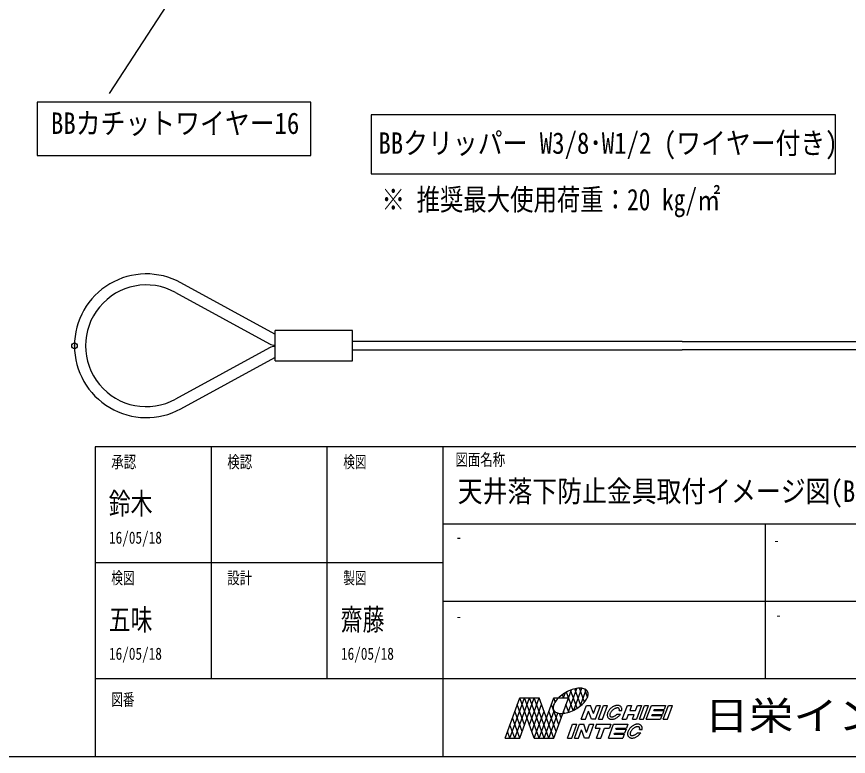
# Model space of a CAD drawing. Units: millimetres on the paper. Extents: x -142 to 140, y -97 to 98.
# Drawn here: x 22.8 to 98.1, y -96.8 to -29.8 of the extents above; entities that cross this region are included whole.
import ezdxf
from ezdxf.enums import TextEntityAlignment as Align

# ---------------------------------------------------------------- set-up
doc = ezdxf.new("R2010")
doc.units = ezdxf.units.MM
doc.header["$PDMODE"] = 32
doc.header["$PDSIZE"] = 0.5
doc.layers.add('0-0_文字･図枠･寸法', color=7, linetype='Continuous')
doc.layers.add('0-1_BBクリッパー', color=7, linetype='Continuous')
doc.styles.add('ＭＳ ゴシック', font='')
doc.styles.get('ＭＳ ゴシック').set_extended_font_data('MS Gothic')

msp = doc.modelspace()

# ---------------------------------------------------------------- linework, layer by layer
at = {"layer": '0-0_文字･図枠･寸法'}
for p, q in [((42.545, -19.337), (31.229, -36.794)), ((40.436, -68.769), (40.436, -89.769)), ((50.936, -68.769), (50.936, -89.769)), ((61.436, -68.769), (61.436, -96.769)), ((139.936, -75.769), (61.436, -75.769)), ((90.636, -89.769), (90.636, -75.769)), ((61.436, -79.269), (29.936, -79.269)), ((139.936, -82.769), (61.436, -82.769)), ((139.936, -89.769), (29.936, -89.769)), ((71.468, -95.116), (73.055, -90.757)), ((72.434, -91.058), (72.306, -91.14)), ((72.351, -91.479), (72.523, -91.005)), ((72.566, -90.98), (72.434, -91.058)), ((72.701, -90.909), (72.566, -90.98)), ((73.209, -92.623), (72.603, -90.96)), ((72.838, -90.844), (72.701, -90.909)), ((72.754, -92.796), (73.544, -90.626)), ((72.976, -90.785), (72.838, -90.844)), ((73.115, -90.735), (72.976, -90.785)), ((73.577, -92.422), (72.981, -90.784)), ((73.253, -90.691), (73.115, -90.735)), ((73.388, -90.656), (73.253, -90.691)), ((73.268, -92.595), (73.992, -90.607)), ((73.926, -92.17), (73.376, -90.659)), ((73.521, -90.629), (73.388, -90.656)), ((73.65, -90.611), (73.521, -90.629)), ((73.773, -90.601), (73.65, -90.611)), ((73.891, -90.6), (73.773, -90.601)), ((74.251, -91.851), (73.796, -90.601)), ((73.84, -92.237), (74.385, -90.74)), ((74.002, -90.608), (73.891, -90.6)), ((74.105, -90.624), (74.002, -90.608)), ((74.2, -90.649), (74.105, -90.624)), ((74.286, -90.683), (74.2, -90.649)), ((74.529, -91.402), (74.264, -90.673)), ((74.361, -90.724), (74.286, -90.683)), ((74.427, -90.773), (74.361, -90.724)), ((74.481, -90.83), (74.427, -90.773)), ((74.524, -90.893), (74.481, -90.83)), ((74.556, -90.964), (74.524, -90.893)), ((74.575, -91.04), (74.556, -90.964)), ((74.583, -91.121), (74.575, -91.04)), ((67.056, -95.116), (68.379, -91.479)), ((67.497, -95.116), (68.821, -91.479)), ((67.938, -95.116), (69.262, -91.479)), ((69.703, -95.116), (68.379, -91.479)), ((68.379, -95.116), (69.703, -91.479)), ((68.379, -91.479), (70.144, -91.479)), ((70.144, -95.116), (68.821, -91.479)), ((69.262, -93.903), (70.144, -91.479)), ((70.586, -95.116), (69.262, -91.479)), ((71.027, -95.116), (69.703, -91.479)), ((70.144, -95.116), (71.468, -91.479)), ((71.468, -95.116), (70.144, -91.479)), ((71.595, -91.828), (71.468, -91.479)), ((71.468, -91.479), (72.792, -91.479)), ((71.609, -91.809), (71.546, -91.909)), ((71.682, -91.709), (71.609, -91.809)), ((71.765, -91.609), (71.682, -91.709)), ((71.858, -91.51), (71.765, -91.609)), ((71.959, -91.413), (71.858, -91.51)), ((71.91, -91.479), (71.905, -91.465)), ((71.91, -91.479), (71.92, -91.451)), ((72.068, -91.319), (71.959, -91.413)), ((72.184, -91.228), (72.068, -91.319)), ((72.306, -91.14), (72.184, -91.228)), ((72.351, -91.479), (72.244, -91.185)), ((74.222, -91.886), (74.305, -91.786)), ((74.305, -91.786), (74.378, -91.686)), ((74.378, -91.686), (74.441, -91.586)), ((74.441, -91.586), (74.493, -91.488)), ((74.493, -91.488), (74.533, -91.391)), ((74.533, -91.391), (74.562, -91.298)), ((74.562, -91.298), (74.578, -91.207)), ((74.578, -91.207), (74.583, -91.121)), ((68.821, -93.903), (68.159, -92.085)), ((69.483, -94.509), (70.365, -92.085)), ((71.91, -93.903), (71.248, -92.085)), ((71.409, -92.287), (71.404, -92.374)), ((71.404, -92.374), (71.412, -92.455)), ((71.425, -92.197), (71.409, -92.287)), ((71.412, -92.455), (71.431, -92.531)), ((71.454, -92.103), (71.425, -92.197)), ((71.431, -92.531), (71.463, -92.601)), ((71.494, -92.007), (71.454, -92.103)), ((71.463, -92.601), (71.506, -92.665)), ((71.546, -91.909), (71.494, -92.007)), ((72.823, -92.776), (72.571, -92.085)), ((73.149, -92.651), (73.286, -92.586)), ((73.286, -92.586), (73.422, -92.514)), ((73.422, -92.514), (73.553, -92.437)), ((73.553, -92.437), (73.681, -92.354)), ((73.681, -92.354), (73.803, -92.267)), ((73.803, -92.267), (73.919, -92.176)), ((73.919, -92.176), (74.028, -92.082)), ((73.958, -93.419), (74.415, -92.163)), ((74.028, -92.082), (74.129, -91.985)), ((74.129, -91.985), (74.222, -91.886)), ((74.415, -92.163), (74.791, -92.163)), ((75.06, -92.901), (74.791, -92.163)), ((75.06, -92.901), (75.329, -92.163)), ((75.248, -93.419), (75.705, -92.163)), ((75.329, -92.163), (75.705, -92.163)), ((75.5, -93.419), (75.957, -92.163)), ((75.876, -93.419), (76.333, -92.163)), ((75.957, -92.163), (76.333, -92.163)), ((76.471, -92.591), (76.438, -92.639)), ((76.508, -92.543), (76.471, -92.591)), ((76.547, -92.498), (76.508, -92.543)), ((76.59, -92.454), (76.547, -92.498)), ((76.634, -92.412), (76.59, -92.454)), ((76.681, -92.373), (76.634, -92.412)), ((76.73, -92.336), (76.681, -92.373)), ((76.78, -92.303), (76.73, -92.336)), ((76.832, -92.272), (76.78, -92.303)), ((76.884, -92.245), (76.832, -92.272)), ((76.937, -92.221), (76.884, -92.245)), ((76.99, -92.201), (76.937, -92.221)), ((77.043, -92.185), (76.99, -92.201)), ((77.096, -92.172), (77.043, -92.185)), ((77.147, -92.164), (77.096, -92.172)), ((77.198, -92.16), (77.147, -92.164)), ((77.247, -92.159), (77.198, -92.16)), ((77.294, -92.163), (77.247, -92.159)), ((77.34, -92.17), (77.294, -92.163)), ((77.382, -92.182), (77.34, -92.17)), ((77.423, -92.198), (77.382, -92.182)), ((77.392, -92.629), (77.398, -92.603)), ((77.46, -92.217), (77.423, -92.198)), ((77.494, -92.24), (77.46, -92.217)), ((77.525, -92.266), (77.494, -92.24)), ((77.552, -92.296), (77.525, -92.266)), ((77.575, -92.329), (77.552, -92.296)), ((77.595, -92.365), (77.575, -92.329)), ((77.611, -92.404), (77.595, -92.365)), ((77.622, -92.445), (77.611, -92.404)), ((77.629, -92.489), (77.622, -92.445)), ((77.625, -92.629), (77.631, -92.581)), ((77.632, -92.534), (77.629, -92.489)), ((77.631, -92.581), (77.632, -92.534)), ((77.669, -93.419), (78.126, -92.163)), ((78.126, -92.163), (78.503, -92.163)), ((78.503, -92.163), (78.338, -92.615)), ((78.876, -92.615), (79.04, -92.163)), ((79.417, -92.163), (78.96, -93.419)), ((79.04, -92.163), (79.417, -92.163)), ((79.211, -93.419), (79.668, -92.163)), ((79.588, -93.419), (80.045, -92.163)), ((79.668, -92.163), (80.045, -92.163)), ((79.839, -93.419), (80.296, -92.163)), ((80.296, -92.163), (81.586, -92.163)), ((80.508, -92.615), (80.544, -92.515)), ((80.544, -92.515), (81.458, -92.515)), ((81.381, -93.419), (81.838, -92.163)), ((81.586, -92.163), (81.458, -92.515)), ((81.757, -93.419), (82.214, -92.163)), ((81.838, -92.163), (82.214, -92.163)), ((68.379, -95.116), (67.717, -93.297)), ((68.6, -94.509), (67.938, -92.691)), ((69.703, -95.116), (70.586, -92.691)), ((70.586, -95.116), (71.487, -92.639)), ((71.689, -94.509), (71.027, -92.691)), ((71.027, -95.116), (71.847, -92.862)), ((71.506, -92.665), (71.56, -92.722)), ((71.56, -92.722), (71.626, -92.771)), ((71.626, -92.771), (71.702, -92.812)), ((71.702, -92.812), (71.787, -92.845)), ((71.787, -92.845), (71.882, -92.87)), ((71.882, -92.87), (71.985, -92.887)), ((72.13, -93.297), (71.981, -92.886)), ((71.985, -92.887), (72.096, -92.895)), ((72.096, -92.895), (72.214, -92.894)), ((72.214, -92.894), (72.338, -92.884)), ((72.338, -92.884), (72.466, -92.865)), ((72.417, -92.873), (72.351, -92.691)), ((72.466, -92.865), (72.599, -92.839)), ((72.599, -92.839), (72.735, -92.803)), ((72.735, -92.803), (72.872, -92.76)), ((72.872, -92.76), (73.011, -92.709)), ((73.011, -92.709), (73.149, -92.651)), ((74.334, -93.419), (74.603, -92.681)), ((74.872, -93.419), (74.603, -92.681)), ((76.308, -92.988), (76.306, -93.035)), ((76.306, -93.035), (76.308, -93.081)), ((76.315, -92.939), (76.308, -92.988)), ((76.308, -93.081), (76.315, -93.125)), ((76.325, -92.89), (76.315, -92.939)), ((76.315, -93.125), (76.325, -93.166)), ((76.34, -92.84), (76.325, -92.89)), ((76.325, -93.166), (76.34, -93.205)), ((76.359, -92.789), (76.34, -92.84)), ((76.34, -93.205), (76.359, -93.242)), ((76.381, -92.739), (76.359, -92.789)), ((76.359, -93.242), (76.381, -93.276)), ((76.408, -92.689), (76.381, -92.739)), ((76.381, -93.276), (76.408, -93.306)), ((76.438, -92.639), (76.408, -92.689)), ((76.408, -93.306), (76.438, -93.333)), ((76.438, -93.333), (76.471, -93.357)), ((76.471, -93.357), (76.508, -93.377)), ((76.536, -93.006), (76.535, -93.021)), ((76.991, -93.362), (77.044, -93.339)), ((77.044, -93.339), (77.096, -93.312)), ((77.096, -93.312), (77.148, -93.282)), ((77.148, -93.282), (77.198, -93.249)), ((77.151, -92.996), (77.19, -92.96)), ((77.19, -92.96), (77.2, -92.949)), ((77.198, -93.249), (77.247, -93.213)), ((77.2, -92.949), (77.494, -92.949)), ((77.247, -93.213), (77.295, -93.174)), ((77.295, -93.174), (77.34, -93.133)), ((77.34, -93.133), (77.383, -93.09)), ((77.383, -93.09), (77.423, -93.045)), ((77.392, -92.629), (77.625, -92.629)), ((77.423, -93.045), (77.46, -92.998)), ((77.46, -92.998), (77.494, -92.949)), ((78.21, -92.967), (78.046, -93.419)), ((78.21, -92.967), (78.748, -92.967)), ((78.338, -92.615), (78.876, -92.615)), ((78.583, -93.419), (78.748, -92.967)), ((80.343, -93.067), (80.38, -92.967)), ((80.38, -92.967), (81.294, -92.967)), ((80.508, -92.615), (81.422, -92.615)), ((81.422, -92.615), (81.294, -92.967)), ((67.938, -95.116), (67.497, -93.903)), ((72.712, -95.116), (73.169, -93.86)), ((73.169, -93.86), (73.546, -93.86)), ((73.34, -95.116), (73.797, -93.86)), ((73.797, -93.86), (74.174, -93.86)), ((73.958, -93.419), (74.334, -93.419)), ((74.442, -94.598), (74.174, -93.86)), ((74.442, -94.598), (74.711, -93.86)), ((74.631, -95.116), (75.088, -93.86)), ((74.711, -93.86), (75.088, -93.86)), ((75.248, -93.419), (74.872, -93.419)), ((75.339, -93.86), (75.211, -94.212)), ((75.5, -93.419), (75.876, -93.419)), ((76.424, -95.116), (76.881, -93.86)), ((76.508, -93.377), (76.548, -93.394)), ((76.548, -93.394), (76.59, -93.406)), ((76.59, -93.406), (76.635, -93.414)), ((76.635, -93.414), (76.682, -93.419)), ((76.682, -93.419), (76.73, -93.419)), ((76.73, -93.419), (76.781, -93.416)), ((76.781, -93.416), (76.832, -93.408)), ((76.832, -93.408), (76.885, -93.396)), ((76.881, -93.86), (78.171, -93.86)), ((76.885, -93.396), (76.937, -93.381)), ((76.937, -93.381), (76.991, -93.362)), ((77.669, -93.419), (78.046, -93.419)), ((78.171, -93.86), (78.043, -94.212)), ((78.473, -94.109), (78.428, -94.151)), ((78.52, -94.07), (78.473, -94.109)), ((78.568, -94.033), (78.52, -94.07)), ((78.619, -94), (78.568, -94.033)), ((78.583, -93.419), (78.96, -93.419)), ((78.67, -93.969), (78.619, -94)), ((78.722, -93.942), (78.67, -93.969)), ((78.775, -93.918), (78.722, -93.942)), ((78.828, -93.898), (78.775, -93.918)), ((78.881, -93.882), (78.828, -93.898)), ((78.934, -93.869), (78.881, -93.882)), ((78.986, -93.861), (78.934, -93.869)), ((79.036, -93.856), (78.986, -93.861)), ((79.085, -93.856), (79.036, -93.856)), ((79.133, -93.86), (79.085, -93.856)), ((79.178, -93.867), (79.133, -93.86)), ((79.221, -93.879), (79.178, -93.867)), ((79.211, -93.419), (79.588, -93.419)), ((79.261, -93.894), (79.221, -93.879)), ((79.298, -93.914), (79.261, -93.894)), ((79.332, -93.937), (79.298, -93.914)), ((79.363, -93.963), (79.332, -93.937)), ((79.39, -93.993), (79.363, -93.963)), ((79.414, -94.026), (79.39, -93.993)), ((79.433, -94.062), (79.414, -94.026)), ((79.449, -94.101), (79.433, -94.062)), ((79.46, -94.142), (79.449, -94.101)), ((79.839, -93.419), (81.129, -93.419)), ((81.381, -93.419), (81.757, -93.419)), ((67.497, -95.116), (67.276, -94.509)), ((73.717, -95.116), (73.985, -94.378)), ((74.254, -95.116), (73.985, -94.378)), ((75.211, -94.212), (75.668, -94.212)), ((75.339, -95.116), (75.668, -94.212)), ((77.093, -94.312), (77.129, -94.212)), ((77.093, -94.312), (78.007, -94.312)), ((77.129, -94.212), (78.043, -94.212)), ((78.007, -94.312), (77.879, -94.664)), ((78.146, -94.685), (78.144, -94.732)), ((78.144, -94.732), (78.147, -94.778)), ((78.153, -94.636), (78.146, -94.685)), ((78.147, -94.778), (78.153, -94.821)), ((78.163, -94.587), (78.153, -94.636)), ((78.153, -94.821), (78.163, -94.863)), ((78.178, -94.537), (78.163, -94.587)), ((78.163, -94.863), (78.178, -94.902)), ((78.197, -94.486), (78.178, -94.537)), ((78.219, -94.436), (78.197, -94.486)), ((78.246, -94.385), (78.219, -94.436)), ((78.276, -94.336), (78.246, -94.385)), ((78.309, -94.287), (78.276, -94.336)), ((78.346, -94.24), (78.309, -94.287)), ((78.386, -94.195), (78.346, -94.24)), ((78.428, -94.151), (78.386, -94.195)), ((79.028, -94.657), (79.038, -94.646)), ((79.038, -94.646), (79.332, -94.646)), ((79.133, -94.871), (79.178, -94.83)), ((79.178, -94.83), (79.221, -94.787)), ((79.221, -94.787), (79.261, -94.741)), ((79.23, -94.326), (79.236, -94.3)), ((79.23, -94.326), (79.464, -94.326)), ((79.261, -94.741), (79.298, -94.694)), ((79.298, -94.694), (79.332, -94.646)), ((79.467, -94.185), (79.46, -94.142)), ((79.464, -94.326), (79.469, -94.278)), ((79.47, -94.231), (79.467, -94.185)), ((79.469, -94.278), (79.47, -94.231)), ((67.056, -95.116), (68.379, -95.116)), ((69.703, -95.116), (71.468, -95.116)), ((73.34, -95.116), (73.717, -95.116)), ((74.631, -95.116), (74.254, -95.116)), ((75.339, -95.116), (75.716, -95.116)), ((76.424, -95.116), (77.714, -95.116)), ((78.178, -94.902), (78.197, -94.939)), ((78.197, -94.939), (78.22, -94.973)), ((78.22, -94.973), (78.246, -95.003)), ((78.246, -95.003), (78.276, -95.03)), ((78.276, -95.03), (78.31, -95.054)), ((78.31, -95.054), (78.346, -95.074)), ((78.346, -95.074), (78.386, -95.09)), ((78.386, -95.09), (78.428, -95.103)), ((78.428, -95.103), (78.473, -95.111)), ((78.473, -95.111), (78.52, -95.116)), ((78.52, -95.116), (78.569, -95.116)), ((78.569, -95.116), (78.619, -95.113)), ((78.619, -95.113), (78.67, -95.105)), ((78.67, -95.105), (78.723, -95.093)), ((78.723, -95.093), (78.776, -95.078)), ((78.776, -95.078), (78.829, -95.058)), ((78.829, -95.058), (78.882, -95.035)), ((78.882, -95.035), (78.934, -95.009)), ((78.934, -95.009), (78.986, -94.979)), ((78.986, -94.979), (79.036, -94.946)), ((79.036, -94.946), (79.086, -94.91)), ((79.086, -94.91), (79.133, -94.871)), ((-142.064, -96.769), (139.936, -96.769))]:
    msp.add_line(p, q, dxfattribs=at)
for points in [[(24.696, -37.591), (24.696, -42.418), (49.465, -42.418), (49.465, -37.591)], [(54.942, -38.734), (54.942, -44.053), (96.961, -44.053), (96.961, -38.734)]]:
    msp.add_lwpolyline(points, close=True, dxfattribs=at)
for points in [[(139.936, -68.769), (29.936, -68.769), (29.936, -96.769)], [(77.371, -92.436), (77.366, -92.431), (77.361, -92.426), (77.355, -92.422), (77.349, -92.417), (77.342, -92.413), (77.335, -92.409), (77.326, -92.405), (77.317, -92.401), (77.306, -92.398), (77.295, -92.395), (77.283, -92.392), (77.269, -92.39), (77.255, -92.389), (77.24, -92.388), (77.224, -92.387), (77.207, -92.388), (77.189, -92.389), (77.173, -92.391), (77.132, -92.399), (77.09, -92.409), (77.048, -92.424), (77.004, -92.442), (76.959, -92.463), (76.915, -92.488), (76.871, -92.517), (76.828, -92.548), (76.787, -92.582), (76.748, -92.619), (76.712, -92.657), (76.678, -92.697), (76.647, -92.737), (76.62, -92.779), (76.597, -92.82), (76.577, -92.86), (76.561, -92.9), (76.549, -92.938), (76.54, -92.976), (76.538, -92.99), (76.536, -93.006)], [(77.398, -92.603), (77.4, -92.588), (77.402, -92.572), (77.403, -92.557), (77.404, -92.543), (77.403, -92.529), (77.402, -92.517), (77.401, -92.505), (77.399, -92.495), (77.396, -92.485), (77.393, -92.476), (77.39, -92.468), (77.387, -92.46), (77.383, -92.454), (77.379, -92.447), (77.375, -92.442), (77.371, -92.436)], [(76.535, -93.021), (76.535, -93.036), (76.535, -93.049), (76.536, -93.062), (76.538, -93.073), (76.54, -93.084), (76.542, -93.094), (76.545, -93.103), (76.548, -93.111), (76.552, -93.118), (76.555, -93.125), (76.559, -93.131), (76.563, -93.137), (76.568, -93.142), (76.572, -93.147), (76.577, -93.152), (76.583, -93.157), (76.589, -93.161), (76.596, -93.165), (76.604, -93.17), (76.612, -93.173), (76.622, -93.177), (76.632, -93.181), (76.643, -93.184), (76.656, -93.186), (76.669, -93.188), (76.683, -93.19), (76.698, -93.191), (76.715, -93.191), (76.732, -93.19), (76.749, -93.189), (76.768, -93.187), (76.787, -93.184), (76.805, -93.18), (76.848, -93.169), (76.891, -93.155), (76.935, -93.137), (76.979, -93.115), (77.024, -93.09), (77.067, -93.062)], [(77.067, -93.062), (77.11, -93.03), (77.151, -92.996)], [(80.343, -93.067), (81.257, -93.067), (81.129, -93.419)], [(72.712, -95.116), (73.089, -95.116), (73.546, -93.86)], [(75.339, -93.86), (76.63, -93.86), (76.502, -94.212)], [(79.209, -94.133), (79.204, -94.128), (79.199, -94.123), (79.194, -94.119), (79.187, -94.114), (79.18, -94.11), (79.173, -94.106), (79.164, -94.102), (79.155, -94.098), (79.145, -94.095), (79.133, -94.092), (79.121, -94.089), (79.108, -94.087), (79.093, -94.085), (79.078, -94.085), (79.062, -94.084), (79.045, -94.085), (79.027, -94.086), (79.011, -94.088), (78.97, -94.096), (78.929, -94.106), (78.886, -94.12), (78.842, -94.139), (78.797, -94.16), (78.753, -94.185), (78.709, -94.214), (78.667, -94.245), (78.626, -94.279), (78.587, -94.315), (78.55, -94.354), (78.516, -94.394), (78.486, -94.434), (78.458, -94.475), (78.435, -94.517), (78.415, -94.557), (78.399, -94.597), (78.387, -94.635), (78.379, -94.673), (78.376, -94.687), (78.374, -94.703)], [(75.716, -95.116), (76.045, -94.212), (76.502, -94.212)], [(76.928, -94.764), (76.965, -94.664), (77.879, -94.664)], [(76.928, -94.764), (77.842, -94.764), (77.714, -95.116)], [(78.374, -94.703), (78.373, -94.718), (78.373, -94.732), (78.373, -94.746), (78.374, -94.758), (78.376, -94.77), (78.378, -94.781), (78.38, -94.791), (78.383, -94.799), (78.386, -94.808), (78.39, -94.815), (78.393, -94.822), (78.397, -94.828), (78.401, -94.834), (78.406, -94.839), (78.411, -94.844), (78.416, -94.849), (78.421, -94.854), (78.428, -94.858), (78.434, -94.862), (78.442, -94.866), (78.451, -94.87), (78.46, -94.874), (78.47, -94.877), (78.482, -94.88), (78.494, -94.883), (78.507, -94.885), (78.521, -94.887), (78.537, -94.888), (78.553, -94.888), (78.57, -94.887), (78.587, -94.886), (78.606, -94.884), (78.625, -94.881), (78.643, -94.877), (78.686, -94.866), (78.729, -94.852), (78.773, -94.834), (78.817, -94.812), (78.862, -94.787)], [(78.862, -94.787), (78.906, -94.758), (78.948, -94.727), (78.989, -94.693), (79.028, -94.657)], [(79.236, -94.3), (79.239, -94.285), (79.24, -94.269), (79.242, -94.254), (79.242, -94.24), (79.241, -94.226), (79.24, -94.214), (79.239, -94.202), (79.237, -94.191), (79.234, -94.182), (79.232, -94.173), (79.228, -94.165), (79.225, -94.157), (79.221, -94.15), (79.218, -94.144), (79.214, -94.138), (79.209, -94.133)]]:
    msp.add_lwpolyline(points, dxfattribs=at)
at = {"layer": '0-1_BBクリッパー'}
for p, q in [((46.21, -58.572), (37.705, -53.917)), ((37.224, -54.794), (45.73, -59.449)), ((46.252, -58.572), (46.21, -58.572)), ((53.252, -58.225), (46.252, -58.225)), ((46.252, -60.975), (46.252, -58.225)), ((53.252, -60.975), (53.252, -58.225)), ((83.079, -59.225), (53.252, -59.225)), ((83.079, -59.225), (112.905, -59.225)), ((45.73, -59.795), (37.224, -64.45)), ((46.21, -59.572), (46.252, -59.572)), ((46.252, -59.672), (46.21, -59.672)), ((53.252, -59.975), (83.079, -59.975)), ((112.905, -59.975), (83.079, -59.975)), ((37.705, -65.327), (46.21, -60.672)), ((46.21, -60.672), (46.252, -60.672)), ((46.252, -60.975), (53.252, -60.975))]:
    msp.add_line(p, q, dxfattribs=at)
for centre, radius, start, end in [((34.582, -59.622), 6.503, 61.30861, 180), ((34.582, -59.622), 5.503, 61.30861, 298.69139), ((46.21, -58.572), 1, 241.30862, 270), ((34.582, -59.622), 6.503, 180, 298.69139), ((46.21, -60.672), 1, 90, 118.69138)]:
    msp.add_arc(centre, radius, start, end, dxfattribs=at)
msp.add_point((28.079, -59.622), dxfattribs=at)

# ---------------------------------------------------------------- texts
at = {"layer": '0-0_文字･図枠･寸法', "style": 'ＭＳ ゴシック'}
for s, height, width, p in [('BBカチットワイヤー16', 1.94, 0.85, (25.949, -41.036)), ('BBクリッパー W3/8･W1/2 (ワイヤー付き)', 1.94, 0.85, (55.589, -42.832)), ('※ 推奨最大使用荷重：20 kg/㎡', 1.94, 0.8, (55.873, -47.945)), ('図面名称', 1.1, 0.75, (62.562, -70.8)), ('承認', 1.1, 0.75, (31.41, -71.009)), ('検認', 1.1, 0.75, (41.91, -71.009)), ('検図', 1.1, 0.7, (52.41, -71.009)), ('天井落下防止金具取付イメージ図(BBｶﾁｯﾄﾜｲﾔｰ16・BBｸﾘｯﾊﾟｰW3/8･W1/2)', 1.94, 0.85, (62.774, -74.332)), ('鈴木', 1.94, 0.75, (31.175, -75.444)), ('16/05/18', 1.1, 0.8, (31.202, -77.859)), ('-', 1.1, 0.65, (62.637, -77.792)), ('-', 1.1, 0.65, (91.388, -78.079)), ('検図', 1.1, 0.7, (31.41, -81.509)), ('設計', 1.1, 0.75, (41.91, -81.509)), ('製図', 1.1, 0.7, (52.41, -81.509)), ('五味', 1.94, 0.75, (31.175, -85.944)), ('齋藤', 1.94, 0.75, (52.175, -85.944)), ('-', 1.1, 0.65, (62.634, -84.96)), ('-', 1.1, 0.65, (91.559, -84.833)), ('16/05/18', 1.1, 0.8, (31.202, -88.359)), ('16/05/18', 1.1, 0.8, (52.202, -88.359)), ('図番', 1.1, 0.7, (31.41, -92.506)), ('日栄インテック株式会社', 2.566, 1.15, (85.099, -95.133))]:
    msp.add_text(s, height=height, dxfattribs=dict(at, width=width)).set_placement(p, align=Align.BOTTOM_LEFT)

doc.saveas('drawing.dxf')
